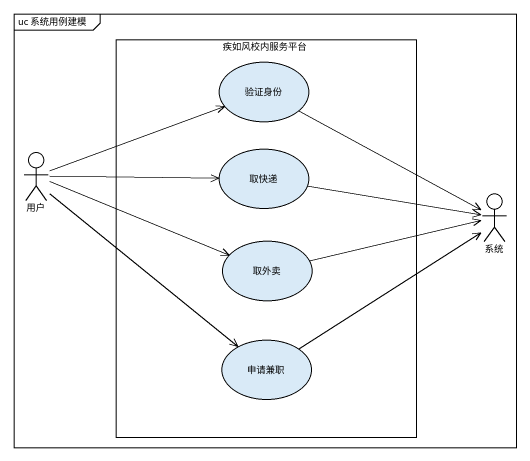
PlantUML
@startuml
mainframe uc 系统用例建模
rectangle 疾如风校内服务平台 {
  usecase 验证身份
  usecase 取快递
  usecase 取外卖
  usecase 申请兼职
}
actor 用户
actor 系统
验证身份 --> 系统
用户 -right-> 验证身份
用户 -right- 验证身份
用户 -right-> 取快递
用户 -right-> 取外卖
用户 --> 申请兼职
取快递 -right-> 系统
取外卖 -right-> 系统
申请兼职 -up-> 系统
@enduml
